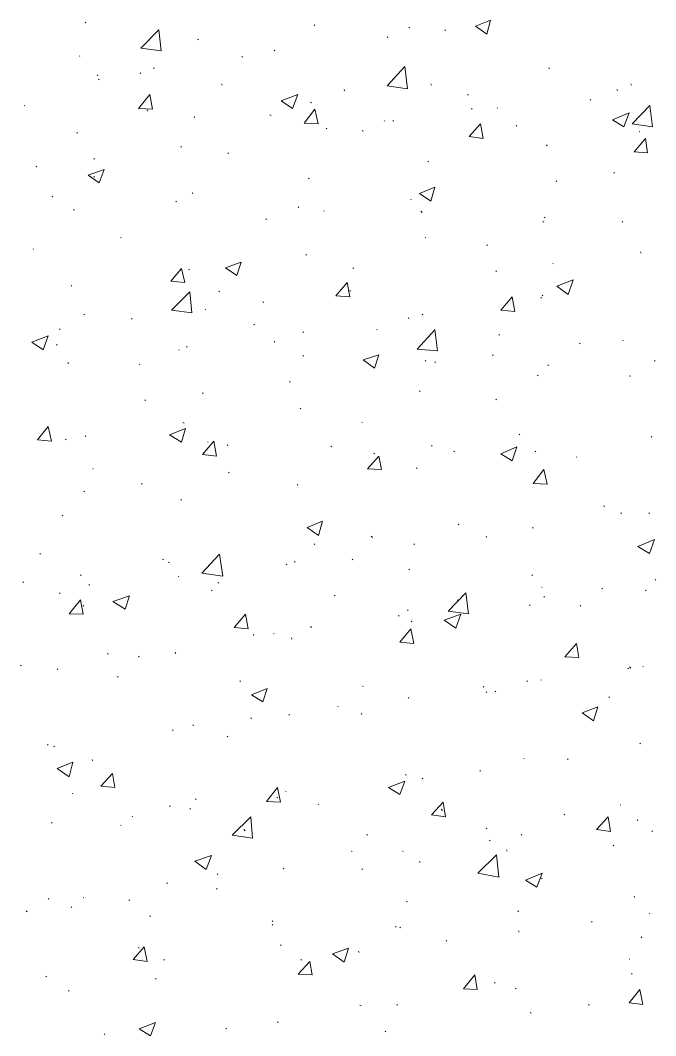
# Model space of a CAD drawing. Header units: millimetres. Extents: x 2928 to 3112, y 1220 to 1280.
# Drawn here: x 2965.41 to 2967.078, y 1254.912 to 1257.579 of the extents above; entities that cross this region are included whole.
import ezdxf

# ---------------------------------------------------------------- set-up
doc = ezdxf.new("R2010")
doc.units = ezdxf.units.MM

msp = doc.modelspace()

# ---------------------------------------------------------------- linework, layer by layer
at = {"color": 92, "linetype": 'Continuous', "lineweight": 13, "true_color": 0x00b800}
for points in [[(2965.58166, 1257.57219), (2965.58, 1257.57385), (2965.58, 1257.57385)], [(2966.18334, 1257.56552), (2966.18167, 1257.56719), (2966.18167, 1257.56719)], [(2966.60501, 1257.56385), (2966.64501, 1257.57885), (2966.64501, 1257.57885)], [(2966.63501, 1257.54219), (2966.64501, 1257.57885), (2966.64501, 1257.57885)], [(2965.72667, 1257.50552), (2965.77333, 1257.55385), (2965.77333, 1257.55385)], [(2965.78, 1257.49885), (2965.77333, 1257.55385), (2965.77333, 1257.55385)], [(2966.43168, 1257.55885), (2966.43001, 1257.56052), (2966.43001, 1257.56052)], [(2966.52668, 1257.55219), (2966.52501, 1257.55385), (2966.52501, 1257.55385)], [(2966.60501, 1257.56385), (2966.63501, 1257.54219), (2966.63501, 1257.54219)], [(2965.87833, 1257.52719), (2965.875, 1257.52885), (2965.875, 1257.52885)], [(2966.37501, 1257.53385), (2966.37334, 1257.53552), (2966.37334, 1257.53552)], [(2965.56666, 1257.48385), (2965.565, 1257.48552), (2965.565, 1257.48552)], [(2965.72667, 1257.50552), (2965.78, 1257.49885), (2965.78, 1257.49885)], [(2966.07834, 1257.49885), (2966.07667, 1257.50052), (2966.07667, 1257.50052)], [(2965.99334, 1257.48219), (2965.99167, 1257.48385), (2965.99167, 1257.48385)], [(2965.61333, 1257.43385), (2965.61166, 1257.43552), (2965.61166, 1257.43552)], [(2965.72667, 1257.43885), (2965.725, 1257.44052), (2965.725, 1257.44052)], [(2965.76167, 1257.45219), (2965.76, 1257.45385), (2965.76, 1257.45385)], [(2966.37334, 1257.40719), (2966.42001, 1257.45719), (2966.42001, 1257.45719)], [(2966.42668, 1257.39885), (2966.42001, 1257.45719), (2966.42001, 1257.45719)], [(2966.80001, 1257.45219), (2966.79668, 1257.45385), (2966.79668, 1257.45385)], [(2965.61666, 1257.42219), (2965.615, 1257.42385), (2965.615, 1257.42385)], [(2965.94, 1257.40885), (2965.93834, 1257.41219), (2965.93834, 1257.41219)], [(2966.37334, 1257.40719), (2966.42668, 1257.39885), (2966.42668, 1257.39885)], [(2966.49001, 1257.40885), (2966.48834, 1257.41219), (2966.48834, 1257.41219)], [(2967.01502, 1257.40885), (2967.01335, 1257.41219), (2967.01335, 1257.41219)], [(2965.72, 1257.34718), (2965.75, 1257.38385), (2965.75, 1257.38385)], [(2965.75667, 1257.34552), (2965.75, 1257.38385), (2965.75, 1257.38385)], [(2966.095, 1257.36718), (2966.13834, 1257.38385), (2966.13834, 1257.38385)], [(2966.125, 1257.34718), (2966.13834, 1257.38385), (2966.13834, 1257.38385)], [(2966.26167, 1257.39385), (2966.26001, 1257.39719), (2966.26001, 1257.39719)], [(2966.58668, 1257.38218), (2966.58334, 1257.38385), (2966.58334, 1257.38385)], [(2966.97835, 1257.39385), (2966.97668, 1257.39719), (2966.97668, 1257.39719)], [(2965.42166, 1257.35385), (2965.41999, 1257.35552), (2965.41999, 1257.35552)], [(2966.095, 1257.36718), (2966.125, 1257.34718), (2966.125, 1257.34718)], [(2966.17501, 1257.36218), (2966.17167, 1257.36385), (2966.17167, 1257.36385)], [(2966.90835, 1257.36885), (2966.90668, 1257.37052), (2966.90668, 1257.37052)], [(2967.01668, 1257.30718), (2967.06335, 1257.35552), (2967.06335, 1257.35552)], [(2967.07002, 1257.29885), (2967.06335, 1257.35552), (2967.06335, 1257.35552)], [(2965.72, 1257.34718), (2965.75667, 1257.34552), (2965.75667, 1257.34552)], [(2965.745, 1257.34052), (2965.74333, 1257.34385), (2965.74333, 1257.34385)], [(2965.86833, 1257.32385), (2965.86667, 1257.32552), (2965.86667, 1257.32552)], [(2966.06834, 1257.32885), (2966.065, 1257.33052), (2966.065, 1257.33052)], [(2966.15501, 1257.30885), (2966.18334, 1257.34552), (2966.18334, 1257.34552)], [(2966.19167, 1257.30718), (2966.18334, 1257.34552), (2966.18334, 1257.34552)], [(2966.59668, 1257.34552), (2966.59501, 1257.34718), (2966.59501, 1257.34718)], [(2966.66335, 1257.34718), (2966.66168, 1257.34885), (2966.66168, 1257.34885)], [(2966.96502, 1257.31718), (2967.00835, 1257.33552), (2967.00835, 1257.33552)], [(2966.99502, 1257.29885), (2967.00835, 1257.33552), (2967.00835, 1257.33552)], [(2966.15501, 1257.30885), (2966.19167, 1257.30718), (2966.19167, 1257.30718)], [(2966.36668, 1257.31385), (2966.36501, 1257.31552), (2966.36501, 1257.31552)], [(2966.39001, 1257.31385), (2966.38834, 1257.31552), (2966.38834, 1257.31552)], [(2966.58834, 1257.27385), (2966.61835, 1257.30718), (2966.61835, 1257.30718)], [(2966.62501, 1257.26885), (2966.61835, 1257.30718), (2966.61835, 1257.30718)], [(2966.71335, 1257.30052), (2966.71168, 1257.30218), (2966.71168, 1257.30218)], [(2966.96502, 1257.31718), (2966.99502, 1257.29885), (2966.99502, 1257.29885)], [(2967.01668, 1257.30718), (2967.07002, 1257.29885), (2967.07002, 1257.29885)], [(2965.56, 1257.28218), (2965.55833, 1257.28385), (2965.55833, 1257.28385)], [(2966.21501, 1257.29385), (2966.21334, 1257.29552), (2966.21334, 1257.29552)], [(2966.31001, 1257.28718), (2966.30834, 1257.29052), (2966.30834, 1257.29052)], [(2966.58834, 1257.27385), (2966.62501, 1257.26885), (2966.62501, 1257.26885)], [(2967.03668, 1257.28552), (2967.03502, 1257.28718), (2967.03502, 1257.28718)], [(2965.83333, 1257.24552), (2965.83167, 1257.24718), (2965.83167, 1257.24718)], [(2966.79335, 1257.24885), (2966.79168, 1257.25218), (2966.79168, 1257.25218)], [(2967.02168, 1257.23385), (2967.05168, 1257.26885), (2967.05168, 1257.26885)], [(2967.05668, 1257.23052), (2967.05168, 1257.26885), (2967.05168, 1257.26885)], [(2965.95667, 1257.22885), (2965.955, 1257.23052), (2965.955, 1257.23052)], [(2967.02168, 1257.23385), (2967.05668, 1257.23052), (2967.05668, 1257.23052)], [(2965.45333, 1257.19385), (2965.45166, 1257.19552), (2965.45166, 1257.19552)], [(2965.605, 1257.21385), (2965.60333, 1257.21552), (2965.60333, 1257.21552)], [(2966.48168, 1257.20718), (2966.48001, 1257.20885), (2966.48001, 1257.20885)], [(2965.58833, 1257.17218), (2965.63, 1257.18718), (2965.63, 1257.18718)], [(2965.58833, 1257.17218), (2965.61666, 1257.15218), (2965.61666, 1257.15218)], [(2965.605, 1257.16718), (2965.60333, 1257.16885), (2965.60333, 1257.16885)], [(2965.61666, 1257.15218), (2965.63, 1257.18718), (2965.63, 1257.18718)], [(2966.97002, 1257.17718), (2966.96835, 1257.17885), (2966.96835, 1257.17885)], [(2966.16834, 1257.16218), (2966.16667, 1257.16385), (2966.16667, 1257.16385)], [(2966.45834, 1257.12385), (2966.49834, 1257.14051), (2966.49834, 1257.14051)], [(2966.48834, 1257.10385), (2966.49834, 1257.14051), (2966.49834, 1257.14051)], [(2966.81835, 1257.15551), (2966.81668, 1257.15718), (2966.81668, 1257.15718)], [(2965.495, 1257.11551), (2965.49333, 1257.11718), (2965.49333, 1257.11718)], [(2965.86333, 1257.12385), (2965.86167, 1257.12551), (2965.86167, 1257.12551)], [(2966.45834, 1257.12385), (2966.48834, 1257.10385), (2966.48834, 1257.10385)], [(2965.82, 1257.10218), (2965.81833, 1257.10385), (2965.81833, 1257.10385)], [(2966.14167, 1257.08718), (2966.14001, 1257.08885), (2966.14001, 1257.08885)], [(2966.43668, 1257.10718), (2966.43501, 1257.10885), (2966.43501, 1257.10885)], [(2965.55166, 1257.08051), (2965.55, 1257.08218), (2965.55, 1257.08218)], [(2966.20834, 1257.07718), (2966.20667, 1257.07885), (2966.20667, 1257.07885)], [(2966.46501, 1257.07385), (2966.46168, 1257.07718), (2966.46168, 1257.07718)], [(2966.78835, 1257.06051), (2966.78668, 1257.06218), (2966.78668, 1257.06218)], [(2966.05667, 1257.05551), (2966.055, 1257.05718), (2966.055, 1257.05718)], [(2966.78501, 1257.04885), (2966.78168, 1257.05051), (2966.78168, 1257.05051)], [(2966.99168, 1257.04885), (2966.99002, 1257.05051), (2966.99002, 1257.05051)], [(2965.675, 1257.00718), (2965.67333, 1257.00885), (2965.67333, 1257.00885)], [(2966.47501, 1257.00718), (2966.47334, 1257.00885), (2966.47334, 1257.00885)], [(2965.445, 1256.97718), (2965.44333, 1256.97885), (2965.44333, 1256.97885)], [(2966.63668, 1256.98718), (2966.63501, 1256.98885), (2966.63501, 1256.98885)], [(2966.16167, 1256.96218), (2966.16001, 1256.96385), (2966.16001, 1256.96385)], [(2967.04002, 1256.96718), (2967.03835, 1256.97051), (2967.03835, 1256.97051)], [(2965.805, 1256.89384), (2965.83333, 1256.92718), (2965.83333, 1256.92718)], [(2965.84167, 1256.89051), (2965.83333, 1256.92718), (2965.83333, 1256.92718)], [(2965.855, 1256.92384), (2965.85167, 1256.92551), (2965.85167, 1256.92551)], [(2965.94834, 1256.92884), (2965.99, 1256.94385), (2965.99, 1256.94385)], [(2965.94834, 1256.92884), (2965.97834, 1256.90884), (2965.97834, 1256.90884)], [(2965.97834, 1256.90884), (2965.99, 1256.94385), (2965.99, 1256.94385)], [(2966.28501, 1256.92718), (2966.28334, 1256.92884), (2966.28334, 1256.92884)], [(2966.81001, 1256.93885), (2966.80835, 1256.94051), (2966.80835, 1256.94051)], [(2966.66001, 1256.91884), (2966.65835, 1256.92051), (2966.65835, 1256.92051)], [(2965.545, 1256.88051), (2965.54333, 1256.88218), (2965.54333, 1256.88218)], [(2965.805, 1256.89384), (2965.84167, 1256.89051), (2965.84167, 1256.89051)], [(2966.23834, 1256.85551), (2966.26834, 1256.89051), (2966.26834, 1256.89051)], [(2966.27501, 1256.85218), (2966.26834, 1256.89051), (2966.26834, 1256.89051)], [(2966.81835, 1256.88051), (2966.86168, 1256.89718), (2966.86168, 1256.89718)], [(2966.81835, 1256.88051), (2966.84835, 1256.85884), (2966.84835, 1256.85884)], [(2966.84835, 1256.85884), (2966.86168, 1256.89718), (2966.86168, 1256.89718)], [(2965.80667, 1256.81718), (2965.855, 1256.86551), (2965.855, 1256.86551)], [(2965.86, 1256.81051), (2965.855, 1256.86551), (2965.855, 1256.86551)], [(2965.93334, 1256.86551), (2965.93167, 1256.86718), (2965.93167, 1256.86718)], [(2966.23834, 1256.85551), (2966.27501, 1256.85218), (2966.27501, 1256.85218)], [(2966.27667, 1256.86718), (2966.27501, 1256.86884), (2966.27501, 1256.86884)], [(2966.67168, 1256.81718), (2966.70168, 1256.85218), (2966.70168, 1256.85218)], [(2966.70835, 1256.81384), (2966.70168, 1256.85218), (2966.70168, 1256.85218)], [(2966.77835, 1256.84884), (2966.77668, 1256.85051), (2966.77668, 1256.85051)], [(2966.78168, 1256.85551), (2966.78001, 1256.85718), (2966.78001, 1256.85718)], [(2965.89667, 1256.81884), (2965.895, 1256.82051), (2965.895, 1256.82051)], [(2966.04834, 1256.83718), (2966.04667, 1256.84051), (2966.04667, 1256.84051)], [(2965.57833, 1256.80551), (2965.57666, 1256.80718), (2965.57666, 1256.80718)], [(2965.70333, 1256.79384), (2965.70167, 1256.79551), (2965.70167, 1256.79551)], [(2965.80667, 1256.81718), (2965.86, 1256.81051), (2965.86, 1256.81051)], [(2966.43001, 1256.79551), (2966.42834, 1256.79718), (2966.42834, 1256.79718)], [(2966.46668, 1256.80551), (2966.46501, 1256.80718), (2966.46501, 1256.80718)], [(2966.67168, 1256.81718), (2966.70835, 1256.81384), (2966.70835, 1256.81384)], [(2965.515, 1256.76718), (2965.51333, 1256.76884), (2965.51333, 1256.76884)], [(2966.025, 1256.77884), (2966.02334, 1256.78051), (2966.02334, 1256.78051)], [(2966.34667, 1256.76551), (2966.34501, 1256.76718), (2966.34501, 1256.76718)], [(2966.45168, 1256.71551), (2966.49834, 1256.76551), (2966.49834, 1256.76551)], [(2966.50501, 1256.71051), (2966.49834, 1256.76718), (2966.49834, 1256.76718)], [(2965.44, 1256.73384), (2965.48333, 1256.75051), (2965.48333, 1256.75051)], [(2965.47, 1256.71384), (2965.48333, 1256.75051), (2965.48333, 1256.75051)], [(2966.15334, 1256.75884), (2966.15167, 1256.76051), (2966.15167, 1256.76051)], [(2966.66835, 1256.75218), (2966.66668, 1256.75384), (2966.66668, 1256.75384)], [(2966.99335, 1256.73718), (2966.99168, 1256.73884), (2966.99168, 1256.73884)], [(2965.44, 1256.73384), (2965.47, 1256.71384), (2965.47, 1256.71384)], [(2965.50666, 1256.72551), (2965.505, 1256.72718), (2965.505, 1256.72718)], [(2965.82833, 1256.71218), (2965.82667, 1256.71384), (2965.82667, 1256.71384)], [(2965.84833, 1256.72051), (2965.84667, 1256.72218), (2965.84667, 1256.72218)], [(2966.07834, 1256.73384), (2966.07667, 1256.73551), (2966.07667, 1256.73551)], [(2966.45168, 1256.71551), (2966.50501, 1256.71051), (2966.50501, 1256.71051)], [(2966.88002, 1256.72884), (2966.87835, 1256.73051), (2966.87835, 1256.73051)], [(2966.15334, 1256.69718), (2966.15167, 1256.69884), (2966.15167, 1256.69884)], [(2966.31001, 1256.68717), (2966.35167, 1256.70051), (2966.35167, 1256.70051)], [(2966.31001, 1256.68717), (2966.34001, 1256.66551), (2966.34001, 1256.66551)], [(2966.34001, 1256.66551), (2966.35167, 1256.70051), (2966.35167, 1256.70051)], [(2966.47501, 1256.68384), (2966.47334, 1256.68551), (2966.47334, 1256.68551)], [(2966.65168, 1256.69884), (2966.65001, 1256.70051), (2966.65001, 1256.70051)], [(2967.07669, 1256.68384), (2967.07502, 1256.68551), (2967.07502, 1256.68551)], [(2965.53666, 1256.67717), (2965.535, 1256.68051), (2965.535, 1256.68051)], [(2965.72333, 1256.67384), (2965.72167, 1256.67551), (2965.72167, 1256.67551)], [(2966.50001, 1256.68051), (2966.49834, 1256.68217), (2966.49834, 1256.68217)], [(2966.79668, 1256.67217), (2966.79501, 1256.67384), (2966.79501, 1256.67384)], [(2966.77001, 1256.64551), (2966.76835, 1256.64717), (2966.76835, 1256.64717)], [(2967.01335, 1256.64384), (2967.01002, 1256.64551), (2967.01002, 1256.64551)], [(2966.11834, 1256.62884), (2966.11667, 1256.63051), (2966.11667, 1256.63051)], [(2966.46001, 1256.60384), (2966.45834, 1256.60551), (2966.45834, 1256.60551)], [(2965.73833, 1256.58051), (2965.73667, 1256.58217), (2965.73667, 1256.58217)], [(2965.89, 1256.59884), (2965.88833, 1256.60051), (2965.88833, 1256.60051)], [(2966.66001, 1256.58217), (2966.65835, 1256.58384), (2966.65835, 1256.58384)], [(2966.14667, 1256.55884), (2966.14501, 1256.56051), (2966.14501, 1256.56051)], [(2965.455, 1256.47717), (2965.48333, 1256.51217), (2965.48333, 1256.51217)], [(2965.49166, 1256.47384), (2965.48333, 1256.51217), (2965.48333, 1256.51217)], [(2965.80167, 1256.49051), (2965.84333, 1256.50717), (2965.84333, 1256.50717)], [(2965.83333, 1256.47051), (2965.84333, 1256.50717), (2965.84333, 1256.50717)], [(2965.84, 1256.52051), (2965.83667, 1256.52217), (2965.83667, 1256.52217)], [(2966.30834, 1256.52217), (2966.30667, 1256.52384), (2966.30667, 1256.52384)], [(2965.455, 1256.47717), (2965.49166, 1256.47384), (2965.49166, 1256.47384)], [(2965.53, 1256.47717), (2965.52833, 1256.47884), (2965.52833, 1256.47884)], [(2965.58166, 1256.48551), (2965.58, 1256.48717), (2965.58, 1256.48717)], [(2965.80167, 1256.49051), (2965.83333, 1256.47051), (2965.83333, 1256.47051)], [(2965.88833, 1256.43884), (2965.91834, 1256.47384), (2965.91834, 1256.47384)], [(2965.90334, 1256.47051), (2965.90167, 1256.47217), (2965.90167, 1256.47217)], [(2965.925, 1256.43384), (2965.91834, 1256.47384), (2965.91834, 1256.47384)], [(2966.72168, 1256.49051), (2966.72001, 1256.49217), (2966.72001, 1256.49217)], [(2967.06835, 1256.48384), (2967.06669, 1256.48551), (2967.06669, 1256.48551)], [(2965.955, 1256.46217), (2965.95334, 1256.46384), (2965.95334, 1256.46384)], [(2966.22834, 1256.45884), (2966.22501, 1256.4605), (2966.22501, 1256.4605)], [(2966.49168, 1256.4605), (2966.49001, 1256.46217), (2966.49001, 1256.46217)], [(2966.55001, 1256.4455), (2966.54834, 1256.44717), (2966.54834, 1256.44717)], [(2966.67168, 1256.4405), (2966.71335, 1256.45884), (2966.71335, 1256.45884)], [(2966.70168, 1256.42217), (2966.71335, 1256.45884), (2966.71335, 1256.45884)], [(2966.76335, 1256.4455), (2966.76168, 1256.44717), (2966.76168, 1256.44717)], [(2965.88833, 1256.43884), (2965.925, 1256.43384), (2965.925, 1256.43384)], [(2966.32167, 1256.4005), (2966.35167, 1256.43384), (2966.35167, 1256.43384)], [(2966.34001, 1256.4405), (2966.33834, 1256.44217), (2966.33834, 1256.44217)], [(2966.35834, 1256.39884), (2966.35167, 1256.43384), (2966.35167, 1256.43384)], [(2966.67168, 1256.4405), (2966.70168, 1256.42217), (2966.70168, 1256.42217)], [(2966.87168, 1256.4305), (2966.87002, 1256.43217), (2966.87002, 1256.43217)], [(2965.60166, 1256.4005), (2965.6, 1256.40217), (2965.6, 1256.40217)], [(2965.95834, 1256.3905), (2965.95667, 1256.39217), (2965.95667, 1256.39217)], [(2966.32167, 1256.4005), (2966.35834, 1256.39884), (2966.35834, 1256.39884)], [(2966.45168, 1256.40217), (2966.45001, 1256.40384), (2966.45001, 1256.40384)], [(2966.75668, 1256.36217), (2966.78501, 1256.39884), (2966.78501, 1256.39884)], [(2966.79335, 1256.3605), (2966.78501, 1256.39884), (2966.78501, 1256.39884)], [(2965.57833, 1256.3405), (2965.57666, 1256.34217), (2965.57666, 1256.34217)], [(2965.73, 1256.3605), (2965.72833, 1256.36217), (2965.72833, 1256.36217)], [(2966.13834, 1256.35717), (2966.13667, 1256.3605), (2966.13667, 1256.3605)], [(2966.75668, 1256.36217), (2966.79335, 1256.3605), (2966.79335, 1256.3605)], [(2965.83333, 1256.31884), (2965.83167, 1256.3205), (2965.83167, 1256.3205)], [(2966.94502, 1256.30217), (2966.94168, 1256.30384), (2966.94168, 1256.30384)], [(2966.98835, 1256.28384), (2966.98668, 1256.2855), (2966.98668, 1256.2855)], [(2967.06169, 1256.28384), (2967.06002, 1256.2855), (2967.06002, 1256.2855)], [(2965.52166, 1256.27717), (2965.52, 1256.27884), (2965.52, 1256.27884)], [(2966.16334, 1256.24717), (2966.20334, 1256.26384), (2966.20334, 1256.26384)], [(2966.19334, 1256.2255), (2966.20334, 1256.26384), (2966.20334, 1256.26384)], [(2966.16334, 1256.24717), (2966.19334, 1256.2255), (2966.19334, 1256.2255)], [(2966.56168, 1256.25384), (2966.56001, 1256.2555), (2966.56001, 1256.2555)], [(2966.75668, 1256.2455), (2966.75501, 1256.24717), (2966.75501, 1256.24717)], [(2966.33501, 1256.2205), (2966.33167, 1256.22383), (2966.33167, 1256.22383)], [(2966.63501, 1256.2205), (2966.63335, 1256.22383), (2966.63335, 1256.22383)], [(2967.03168, 1256.19717), (2967.07502, 1256.2155), (2967.07502, 1256.2155)], [(2967.06169, 1256.17883), (2967.07502, 1256.2155), (2967.07502, 1256.2155)], [(2965.46333, 1256.17717), (2965.46166, 1256.17883), (2965.46166, 1256.17883)], [(2966.18334, 1256.20217), (2966.18167, 1256.20383), (2966.18167, 1256.20383)], [(2966.44501, 1256.20217), (2966.44334, 1256.20383), (2966.44334, 1256.20383)], [(2967.03168, 1256.19717), (2967.06169, 1256.17883), (2967.06169, 1256.17883)], [(2965.78667, 1256.16217), (2965.78333, 1256.16383), (2965.78333, 1256.16383)], [(2965.80167, 1256.15383), (2965.79833, 1256.1555), (2965.79833, 1256.1555)], [(2965.88667, 1256.12717), (2965.93334, 1256.17717), (2965.93334, 1256.17717)], [(2965.94167, 1256.11883), (2965.93334, 1256.17717), (2965.93334, 1256.17717)], [(2966.13167, 1256.1555), (2966.13001, 1256.15717), (2966.13001, 1256.15717)], [(2966.28334, 1256.16217), (2966.28167, 1256.16383), (2966.28167, 1256.16383)], [(2965.88667, 1256.12717), (2965.94167, 1256.11883), (2965.94167, 1256.11883)], [(2966.11, 1256.14883), (2966.10834, 1256.1505), (2966.10834, 1256.1505)], [(2966.43168, 1256.1355), (2966.43001, 1256.13717), (2966.43001, 1256.13717)], [(2965.41833, 1256.10217), (2965.41666, 1256.10383), (2965.41666, 1256.10383)], [(2965.57, 1256.1205), (2965.56833, 1256.12217), (2965.56833, 1256.12217)], [(2965.82667, 1256.11717), (2965.825, 1256.11883), (2965.825, 1256.11883)], [(2965.93167, 1256.1005), (2965.92834, 1256.10217), (2965.92834, 1256.10217)], [(2966.75501, 1256.1205), (2966.75335, 1256.12217), (2966.75335, 1256.12217)], [(2967.07835, 1256.10883), (2967.07669, 1256.1105), (2967.07669, 1256.1105)], [(2965.515, 1256.07383), (2965.51333, 1256.0755), (2965.51333, 1256.0755)], [(2965.59166, 1256.0955), (2965.59, 1256.09717), (2965.59, 1256.09717)], [(2965.91334, 1256.0805), (2965.91167, 1256.08217), (2965.91167, 1256.08217)], [(2966.53334, 1256.02717), (2966.58001, 1256.0755), (2966.58001, 1256.0755)], [(2966.58668, 1256.0205), (2966.58001, 1256.0755), (2966.58001, 1256.0755)], [(2966.78001, 1256.08883), (2966.77835, 1256.0905), (2966.77835, 1256.0905)], [(2966.93835, 1256.0855), (2966.93668, 1256.08717), (2966.93668, 1256.08717)], [(2967.05335, 1256.0805), (2967.05168, 1256.08217), (2967.05168, 1256.08217)], [(2965.53833, 1256.0205), (2965.56833, 1256.05717), (2965.56833, 1256.05717)], [(2965.575, 1256.01883), (2965.56833, 1256.05717), (2965.56833, 1256.05717)], [(2965.65333, 1256.05217), (2965.69667, 1256.06717), (2965.69667, 1256.06717)], [(2965.65333, 1256.05217), (2965.685, 1256.03217), (2965.685, 1256.03217)], [(2965.685, 1256.03217), (2965.69667, 1256.06717), (2965.69667, 1256.06717)], [(2966.23667, 1256.06717), (2966.23501, 1256.06883), (2966.23501, 1256.06883)], [(2966.56001, 1256.0555), (2966.55834, 1256.05717), (2966.55834, 1256.05717)], [(2966.78668, 1256.06383), (2966.78501, 1256.0655), (2966.78501, 1256.0655)], [(2965.53833, 1256.0205), (2965.575, 1256.01883), (2965.575, 1256.01883)], [(2965.57666, 1256.0405), (2965.575, 1256.04217), (2965.575, 1256.04217)], [(2965.97167, 1255.98383), (2966.00167, 1256.01883), (2966.00167, 1256.01883)], [(2966.00834, 1255.9805), (2966.00167, 1256.01883), (2966.00167, 1256.01883)], [(2966.42834, 1256.02883), (2966.42668, 1256.0305), (2966.42668, 1256.0305)], [(2966.52334, 1256.00383), (2966.56668, 1256.01883), (2966.56668, 1256.01883)], [(2966.53334, 1256.02717), (2966.58668, 1256.0205), (2966.58668, 1256.0205)], [(2966.55334, 1255.98216), (2966.56668, 1256.01883), (2966.56668, 1256.01883)], [(2966.74835, 1256.04217), (2966.74668, 1256.04383), (2966.74668, 1256.04383)], [(2966.88168, 1256.0405), (2966.88002, 1256.04217), (2966.88002, 1256.04217)], [(2966.40501, 1256.01383), (2966.40334, 1256.0155), (2966.40334, 1256.0155)], [(2966.43834, 1255.99883), (2966.43668, 1256.0005), (2966.43668, 1256.0005)], [(2966.52334, 1256.00383), (2966.55334, 1255.98216), (2966.55334, 1255.98216)], [(2965.97167, 1255.98383), (2966.00834, 1255.9805), (2966.00834, 1255.9805)], [(2966.02334, 1255.96383), (2966.02167, 1255.9655), (2966.02167, 1255.9655)], [(2966.07667, 1255.96716), (2966.075, 1255.96883), (2966.075, 1255.96883)], [(2966.17501, 1255.98383), (2966.17167, 1255.98716), (2966.17167, 1255.98716)], [(2966.40668, 1255.9455), (2966.43501, 1255.9805), (2966.43501, 1255.9805)], [(2966.44334, 1255.94216), (2966.43501, 1255.9805), (2966.43501, 1255.9805)], [(2966.12334, 1255.95383), (2966.12167, 1255.95716), (2966.12167, 1255.95716)], [(2966.40668, 1255.9455), (2966.44334, 1255.94216), (2966.44334, 1255.94216)], [(2966.84002, 1255.90716), (2966.87002, 1255.94216), (2966.87002, 1255.94216)], [(2966.87668, 1255.9055), (2966.87002, 1255.94216), (2966.87002, 1255.94216)], [(2965.64166, 1255.91383), (2965.63833, 1255.9155), (2965.63833, 1255.9155)], [(2965.81833, 1255.9155), (2965.81667, 1255.91883), (2965.81667, 1255.91883)], [(2965.41333, 1255.88383), (2965.40999, 1255.8855), (2965.40999, 1255.8855)], [(2965.72167, 1255.90716), (2965.72, 1255.90883), (2965.72, 1255.90883)], [(2966.84002, 1255.90716), (2966.87668, 1255.9055), (2966.87668, 1255.9055)], [(2965.50833, 1255.87383), (2965.50666, 1255.8755), (2965.50666, 1255.8755)], [(2967.00668, 1255.8755), (2967.00502, 1255.87716), (2967.00502, 1255.87716)], [(2967.01335, 1255.87716), (2967.01002, 1255.8805), (2967.01002, 1255.8805)], [(2967.04668, 1255.8805), (2967.04502, 1255.88216), (2967.04502, 1255.88216)], [(2965.66667, 1255.85383), (2965.665, 1255.8555), (2965.665, 1255.8555)], [(2965.98834, 1255.84216), (2965.98667, 1255.84383), (2965.98667, 1255.84383)], [(2966.74168, 1255.84216), (2966.74001, 1255.84383), (2966.74001, 1255.84383)], [(2966.77835, 1255.8455), (2966.77668, 1255.84716), (2966.77668, 1255.84716)], [(2966.01667, 1255.80716), (2966.05834, 1255.82383), (2966.05834, 1255.82383)], [(2966.01667, 1255.80716), (2966.04667, 1255.78883), (2966.04667, 1255.78883)], [(2966.04667, 1255.78883), (2966.05834, 1255.82383), (2966.05834, 1255.82383)], [(2966.31001, 1255.82883), (2966.30834, 1255.8305), (2966.30834, 1255.8305)], [(2966.62668, 1255.82716), (2966.62501, 1255.82883), (2966.62501, 1255.82883)], [(2966.63501, 1255.81383), (2966.63335, 1255.8155), (2966.63335, 1255.8155)], [(2966.65835, 1255.8155), (2966.65668, 1255.81716), (2966.65668, 1255.81716)], [(2966.43001, 1255.79883), (2966.42834, 1255.8005), (2966.42834, 1255.8005)], [(2966.95668, 1255.8005), (2966.95502, 1255.80216), (2966.95502, 1255.80216)], [(2966.11667, 1255.75383), (2966.115, 1255.75549), (2966.115, 1255.75549)], [(2966.24501, 1255.7755), (2966.24334, 1255.77716), (2966.24334, 1255.77716)], [(2966.30667, 1255.75549), (2966.30501, 1255.75883), (2966.30501, 1255.75883)], [(2966.88502, 1255.76049), (2966.92668, 1255.7755), (2966.92668, 1255.7755)], [(2966.88502, 1255.76049), (2966.91502, 1255.73883), (2966.91502, 1255.73883)], [(2966.91502, 1255.73883), (2966.92668, 1255.7755), (2966.92668, 1255.7755)], [(2965.865, 1255.72716), (2965.86333, 1255.72883), (2965.86333, 1255.72883)], [(2966.01667, 1255.74549), (2966.015, 1255.74716), (2966.015, 1255.74716)], [(2965.81167, 1255.71383), (2965.81, 1255.71549), (2965.81, 1255.71549)], [(2965.955, 1255.69716), (2965.95334, 1255.69883), (2965.95334, 1255.69883)], [(2965.48333, 1255.67549), (2965.48166, 1255.67716), (2965.48166, 1255.67716)], [(2965.5, 1255.67049), (2965.49833, 1255.67216), (2965.49833, 1255.67216)], [(2967.03835, 1255.67883), (2967.03668, 1255.68049), (2967.03668, 1255.68049)], [(2965.50666, 1255.61383), (2965.54833, 1255.63049), (2965.54833, 1255.63049)], [(2965.53833, 1255.59216), (2965.54833, 1255.63049), (2965.54833, 1255.63049)], [(2965.6, 1255.63383), (2965.59833, 1255.63716), (2965.59833, 1255.63716)], [(2966.73335, 1255.63883), (2966.73168, 1255.64049), (2966.73168, 1255.64049)], [(2966.84835, 1255.63716), (2966.84668, 1255.63883), (2966.84668, 1255.63883)], [(2965.50666, 1255.61383), (2965.53833, 1255.59216), (2965.53833, 1255.59216)], [(2965.62166, 1255.56716), (2965.65166, 1255.60049), (2965.65166, 1255.60049)], [(2965.65833, 1255.56383), (2965.65166, 1255.60049), (2965.65166, 1255.60049)], [(2966.42334, 1255.59549), (2966.42168, 1255.59883), (2966.42168, 1255.59883)], [(2966.61835, 1255.60716), (2966.61668, 1255.60883), (2966.61668, 1255.60883)], [(2965.62166, 1255.56716), (2965.65833, 1255.56383), (2965.65833, 1255.56383)], [(2966.37668, 1255.56383), (2966.42001, 1255.58049), (2966.42001, 1255.58049)], [(2966.40668, 1255.54549), (2966.42001, 1255.58049), (2966.42001, 1255.58049)], [(2966.46668, 1255.58716), (2966.46501, 1255.58883), (2966.46501, 1255.58883)], [(2965.54833, 1255.54716), (2965.54666, 1255.54883), (2965.54666, 1255.54883)], [(2966.05667, 1255.52716), (2966.085, 1255.56383), (2966.085, 1255.56383)], [(2966.085, 1255.53716), (2966.08334, 1255.53883), (2966.08334, 1255.53883)], [(2966.09334, 1255.52549), (2966.085, 1255.56383), (2966.085, 1255.56383)], [(2966.10834, 1255.55216), (2966.10667, 1255.55383), (2966.10667, 1255.55383)], [(2966.37668, 1255.56383), (2966.40668, 1255.54549), (2966.40668, 1255.54549)], [(2965.80333, 1255.51382), (2965.80167, 1255.51549), (2965.80167, 1255.51549)], [(2965.87167, 1255.53216), (2965.87, 1255.53383), (2965.87, 1255.53383)], [(2966.05667, 1255.52716), (2966.09334, 1255.52549), (2966.09334, 1255.52549)], [(2966.19334, 1255.51882), (2966.19167, 1255.52049), (2966.19167, 1255.52049)], [(2966.49001, 1255.49216), (2966.52001, 1255.52549), (2966.52001, 1255.52549)], [(2966.52668, 1255.48716), (2966.52001, 1255.52549), (2966.52001, 1255.52549)], [(2966.98668, 1255.51716), (2966.98502, 1255.51882), (2966.98502, 1255.51882)], [(2965.705, 1255.48716), (2965.70333, 1255.48882), (2965.70333, 1255.48882)], [(2965.85667, 1255.50716), (2965.855, 1255.50882), (2965.855, 1255.50882)], [(2965.96667, 1255.43882), (2966.015, 1255.48716), (2966.015, 1255.48716)], [(2966.02, 1255.43049), (2966.015, 1255.48716), (2966.015, 1255.48716)], [(2966.49001, 1255.49216), (2966.52668, 1255.48716), (2966.52668, 1255.48716)], [(2966.51834, 1255.50382), (2966.51501, 1255.50716), (2966.51501, 1255.50716)], [(2966.84002, 1255.49216), (2966.83835, 1255.49382), (2966.83835, 1255.49382)], [(2966.92335, 1255.45382), (2966.95335, 1255.48716), (2966.95335, 1255.48716)], [(2966.96002, 1255.44882), (2966.95335, 1255.48716), (2966.95335, 1255.48716)], [(2965.49333, 1255.47049), (2965.49166, 1255.47216), (2965.49166, 1255.47216)], [(2965.675, 1255.46382), (2965.67333, 1255.46549), (2965.67333, 1255.46549)], [(2967.03168, 1255.47716), (2967.03002, 1255.47882), (2967.03002, 1255.47882)], [(2965.96667, 1255.43882), (2966.02, 1255.43049), (2966.02, 1255.43049)], [(2966, 1255.45049), (2965.99667, 1255.45382), (2965.99667, 1255.45382)], [(2966.32167, 1255.43882), (2966.32001, 1255.44049), (2966.32001, 1255.44049)], [(2966.63501, 1255.45549), (2966.63335, 1255.45716), (2966.63335, 1255.45716)], [(2966.72668, 1255.43882), (2966.72501, 1255.44049), (2966.72501, 1255.44049)], [(2966.92335, 1255.45382), (2966.96002, 1255.44882), (2966.96002, 1255.44882)], [(2967.07002, 1255.44882), (2967.06835, 1255.45049), (2967.06835, 1255.45049)], [(2966.64335, 1255.42382), (2966.64168, 1255.42549), (2966.64168, 1255.42549)], [(2966.96835, 1255.41049), (2966.96668, 1255.41216), (2966.96668, 1255.41216)], [(2965.86833, 1255.37049), (2965.91167, 1255.38549), (2965.91167, 1255.38549)], [(2965.89834, 1255.34882), (2965.91167, 1255.38549), (2965.91167, 1255.38549)], [(2966.28167, 1255.39549), (2966.27834, 1255.39716), (2966.27834, 1255.39716)], [(2966.41501, 1255.39549), (2966.41334, 1255.39716), (2966.41334, 1255.39716)], [(2966.61168, 1255.33882), (2966.66001, 1255.38716), (2966.66001, 1255.38716)], [(2966.66668, 1255.32882), (2966.66001, 1255.38716), (2966.66001, 1255.38716)], [(2966.68835, 1255.39716), (2966.68668, 1255.40049), (2966.68668, 1255.40049)], [(2965.86833, 1255.37049), (2965.89834, 1255.34882), (2965.89834, 1255.34882)], [(2966.10167, 1255.35049), (2966.1, 1255.35216), (2966.1, 1255.35216)], [(2966.46001, 1255.36716), (2966.45834, 1255.37049), (2966.45834, 1255.37049)], [(2965.92834, 1255.33549), (2965.92667, 1255.33716), (2965.92667, 1255.33716)], [(2966.30834, 1255.34882), (2966.30667, 1255.35049), (2966.30667, 1255.35049)], [(2966.61168, 1255.33882), (2966.66668, 1255.32882), (2966.66668, 1255.32882)], [(2966.73668, 1255.32049), (2966.78001, 1255.33882), (2966.78001, 1255.33882)], [(2966.76668, 1255.30216), (2966.78001, 1255.33882), (2966.78001, 1255.33882)], [(2966.78001, 1255.32382), (2966.77835, 1255.32549), (2966.77835, 1255.32549)], [(2965.79667, 1255.31216), (2965.795, 1255.31382), (2965.795, 1255.31382)], [(2965.92667, 1255.29716), (2965.925, 1255.29882), (2965.925, 1255.29882)], [(2966.73668, 1255.32049), (2966.76668, 1255.30216), (2966.76668, 1255.30216)], [(2965.485, 1255.27049), (2965.48333, 1255.27215), (2965.48333, 1255.27215)], [(2965.57666, 1255.27382), (2965.575, 1255.27549), (2965.575, 1255.27549)], [(2967.02335, 1255.27549), (2967.02168, 1255.27882), (2967.02168, 1255.27882)], [(2965.545, 1255.24882), (2965.54333, 1255.25049), (2965.54333, 1255.25049)], [(2965.69667, 1255.26715), (2965.695, 1255.26882), (2965.695, 1255.26882)], [(2966.42668, 1255.26382), (2966.42334, 1255.26549), (2966.42334, 1255.26549)], [(2965.42833, 1255.23715), (2965.42499, 1255.24049), (2965.42499, 1255.24049)], [(2965.75167, 1255.22549), (2965.75, 1255.22715), (2965.75, 1255.22715)], [(2966.71835, 1255.23715), (2966.71668, 1255.24049), (2966.71668, 1255.24049)], [(2967.06335, 1255.23215), (2967.06169, 1255.23382), (2967.06169, 1255.23382)], [(2966.07334, 1255.21215), (2966.07167, 1255.21382), (2966.07167, 1255.21382)], [(2966.07334, 1255.20215), (2966.07167, 1255.20382), (2966.07167, 1255.20382)], [(2966.39668, 1255.19715), (2966.39501, 1255.19882), (2966.39501, 1255.19882)], [(2966.40834, 1255.19549), (2966.40668, 1255.19715), (2966.40668, 1255.19715)], [(2966.91168, 1255.21049), (2966.91002, 1255.21215), (2966.91002, 1255.21215)], [(2966.72001, 1255.18382), (2966.71835, 1255.18715), (2966.71835, 1255.18715)], [(2967.04168, 1255.16882), (2967.04002, 1255.17215), (2967.04002, 1255.17215)], [(2965.70667, 1255.11215), (2965.735, 1255.14549), (2965.735, 1255.14549)], [(2965.72167, 1255.14215), (2965.72, 1255.14382), (2965.72, 1255.14382)], [(2965.74333, 1255.10715), (2965.735, 1255.14549), (2965.735, 1255.14549)], [(2966.095, 1255.14882), (2966.09334, 1255.15049), (2966.09334, 1255.15049)], [(2966.23001, 1255.12715), (2966.27167, 1255.14215), (2966.27167, 1255.14215)], [(2966.26001, 1255.10549), (2966.27167, 1255.14215), (2966.27167, 1255.14215)], [(2966.53001, 1255.16049), (2966.52834, 1255.16215), (2966.52834, 1255.16215)], [(2965.70667, 1255.11215), (2965.74333, 1255.10715), (2965.74333, 1255.10715)], [(2965.78833, 1255.11049), (2965.78667, 1255.11215), (2965.78667, 1255.11215)], [(2966.14834, 1255.11049), (2966.14667, 1255.11215), (2966.14667, 1255.11215)], [(2966.23001, 1255.12715), (2966.26001, 1255.10549), (2966.26001, 1255.10549)], [(2966.30001, 1255.13049), (2966.29834, 1255.13382), (2966.29834, 1255.13382)], [(2967.01002, 1255.11215), (2967.00835, 1255.11382), (2967.00835, 1255.11382)], [(2966.14001, 1255.07382), (2966.17001, 1255.10715), (2966.17001, 1255.10715)], [(2966.17667, 1255.07215), (2966.17001, 1255.10715), (2966.17001, 1255.10715)], [(2965.47833, 1255.06715), (2965.47666, 1255.06882), (2965.47666, 1255.06882)], [(2965.76667, 1255.06048), (2965.765, 1255.06215), (2965.765, 1255.06215)], [(2966.14001, 1255.07382), (2966.17667, 1255.07215), (2966.17667, 1255.07215)], [(2966.57334, 1255.03548), (2966.60335, 1255.07215), (2966.60335, 1255.07215)], [(2966.61001, 1255.03382), (2966.60335, 1255.07215), (2966.60335, 1255.07215)], [(2967.01668, 1255.07382), (2967.01502, 1255.07549), (2967.01502, 1255.07549)], [(2966.57334, 1255.03548), (2966.61001, 1255.03382), (2966.61001, 1255.03382)], [(2966.65668, 1255.05048), (2966.65501, 1255.05215), (2966.65501, 1255.05215)], [(2966.71168, 1255.03548), (2966.71001, 1255.03715), (2966.71001, 1255.03715)], [(2967.00835, 1254.99882), (2967.03668, 1255.03382), (2967.03668, 1255.03382)], [(2967.04502, 1254.99382), (2967.03668, 1255.03382), (2967.03668, 1255.03382)], [(2965.53833, 1255.02882), (2965.53666, 1255.03048), (2965.53666, 1255.03048)], [(2966.30501, 1254.99048), (2966.30167, 1254.99215), (2966.30167, 1254.99215)], [(2966.40001, 1254.99215), (2966.39834, 1254.99382), (2966.39834, 1254.99382)], [(2966.90335, 1254.99215), (2966.90168, 1254.99382), (2966.90168, 1254.99382)], [(2967.00835, 1254.99882), (2967.04502, 1254.99382), (2967.04502, 1254.99382)], [(2966.75168, 1254.97048), (2966.75001, 1254.97382), (2966.75001, 1254.97382)], [(2965.72167, 1254.93048), (2965.765, 1254.94715), (2965.765, 1254.94715)], [(2965.72167, 1254.93048), (2965.75167, 1254.91215), (2965.75167, 1254.91215)], [(2965.75167, 1254.91215), (2965.765, 1254.94715), (2965.765, 1254.94715)], [(2965.95167, 1254.93048), (2965.95, 1254.93215), (2965.95, 1254.93215)], [(2966.08667, 1254.94715), (2966.085, 1254.94882), (2966.085, 1254.94882)], [(2965.63166, 1254.91548), (2965.63, 1254.91715), (2965.63, 1254.91715)], [(2966.37001, 1254.92215), (2966.36834, 1254.92382), (2966.36834, 1254.92382)]]:
    msp.add_lwpolyline(points, dxfattribs=at)

doc.saveas('drawing.dxf')
